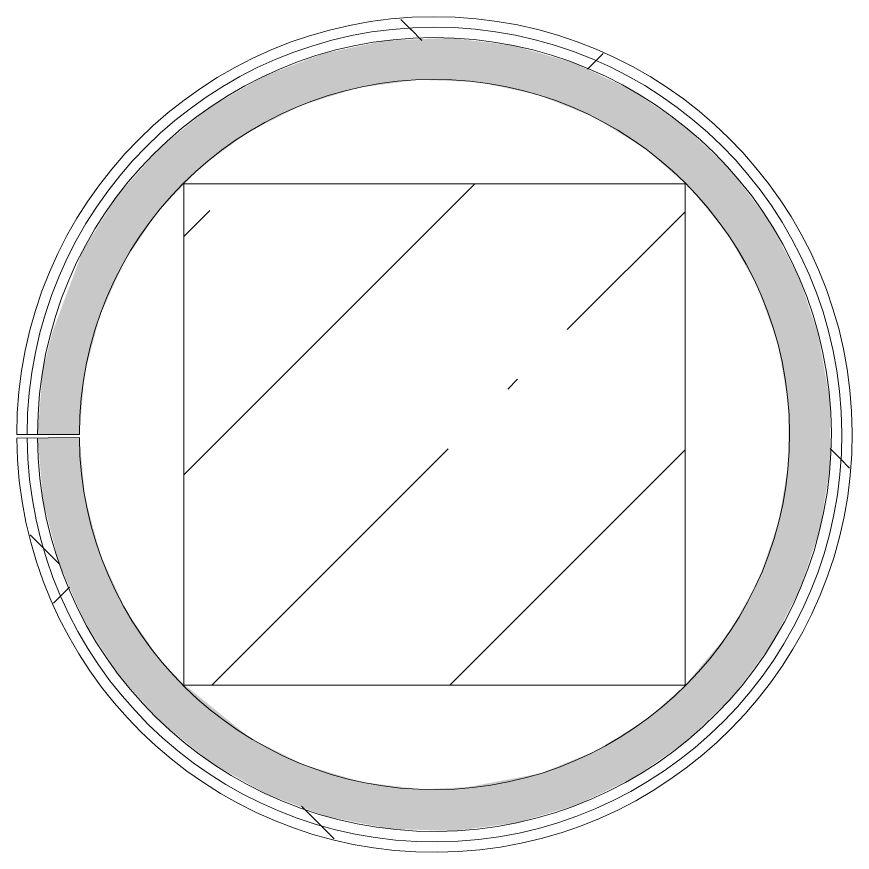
# Model space of a CAD drawing. Header units: millimetres. Extents: x 39815 to 261742, y -8553 to 29000.
# Drawn here: x 167542 to 168542, y 7100 to 8100 of the extents above; entities that cross this region are included whole.
import ezdxf

# ---------------------------------------------------------------- set-up
doc = ezdxf.new("R2010")
doc.units = ezdxf.units.MM
for name, color, linetype, lineweight in [('A-WALL-2', 7, 'Continuous', 9), ('I-WALL-3', 7, 'Continuous', 5), ('S-COLS', 7, 'Continuous', 5)]:
    doc.layers.add(name, color=color, linetype=linetype, lineweight=lineweight)
doc.layers.add('I-WALL-1', color=7, linetype='Continuous', lineweight=5, true_color=0xe7e7e7)
pattern_1 = [(45, (134731.94, 0), (-530.33, 530.33), []), (135, (134731.94, 0), (-530.33, -530.33), [])]

# ---------------------------------------------------------------- blocks, each defined once
blk = doc.blocks.new('BSC_Колонна _Прямоугольная - 600х600-V130-Общий план 2 этажа с размещением фрагментов 2_8-2_11')
at = {"layer": 'S-COLS'}
h = blk.add_hatch(dxfattribs=at)
h.set_pattern_fill('FP_85', color=256, style=0, pattern_type=2)
h.set_pattern_definition([(45, (-33310, -7600), (-285.123, 285.123), []), (45, (-33024.88, -7600), (-285.123, 285.123), [504.031, -100.806, 16.764, -84.042])])
h.paths.add_polyline_path([(-300, -300), (300, -300), (300, 300), (-300, 300), (-300, 120.6)])
for p, q in [((300, 300), (-300, 300)), ((-300, 300), (-300, -300)), ((300, -300), (300, 300)), ((-300, -300), (300, -300))]:
    blk.add_line(p, q, dxfattribs=at)

msp = doc.modelspace()

# ---------------------------------------------------------------- hatches: boundary and pattern name
at = {"layer": 'I-WALL-1'}
msp.add_hatch(color=256, dxfattribs=at).paths.add_polyline_path([(168064.1, 7125.5), (168139.8, 7135.2), (168213, 7156.9), (168281.8, 7190), (168344.4, 7233.7), (168399.1, 7286.9), (168444.7, 7348.2), (168479.8, 7415.9), (168503.7, 7488.5), (168515.6, 7563.9), (168515.2, 7640.2), (168500.9, 7720.6), (168478.2, 7787.8), (168442.5, 7855.3), (168396.4, 7916.2), (168341.2, 7968.9), (168278.3, 8012), (168209.2, 8044.6), (168135.8, 8065.6), (168060, 8074.7), (167983.8, 8071.4), (167909, 8056), (167837.7, 8028.8), (167771.6, 7990.6), (167712.5, 7942.2), (167662, 7885), (167621.2, 7820.5), (167584, 7720.6), (167573.1, 7676.1), (167566.9, 7600), (167616.9, 7600), (167623, 7671.7), (167641.2, 7741.4), (167670.8, 7807), (167711, 7866.7), (167760.8, 7918.7), (167818.6, 7961.6), (167882.8, 7994.1), (167951.6, 8015.3), (168023, 8024.6), (168094.9, 8021.7), (168165.4, 8006.7), (168232.2, 7980), (168293.6, 7942.5), (168347.8, 7895.1), (168393.2, 7839.2), (168428.6, 7776.5), (168452.8, 7708.7), (168465.3, 7637.8), (168465.6, 7565.8), (168453.7, 7494.8), (168430.1, 7426.8), (168395.3, 7363.8), (168341.8, 7300), (168296.6, 7259.7), (168235.5, 7221.6), (168168.8, 7194.4), (168081.6, 7178), (168026.7, 7175.3), (167955.2, 7183.9), (167886.2, 7204.6), (167821.7, 7236.5), (167741.9, 7301.1), (167713.3, 7330.5), (167672.6, 7389.8), (167642.4, 7455.2), (167623.7, 7524.7), (167617, 7596.4), (167567, 7595.9), (167573.7, 7519.9), (167592.6, 7445.9), (167623.1, 7375.9), (167664.4, 7311.7), (167715.5, 7255), (167775, 7207.1), (167841.3, 7169.4), (167912.9, 7142.9), (167987.8, 7128.1)])
at = {"layer": 'I-WALL-3'}
h = msp.add_hatch(dxfattribs=at)
h.set_pattern_fill('FP_176', color=256, style=0, pattern_type=2)
h.set_pattern_definition(pattern_1)
h.paths.add_polyline_path([(168045.2, 7100), (168123.2, 7106.7), (168199.3, 7125.4), (168271.5, 7155.8), (168338.1, 7197.1), (168397.4, 7248.3), (168448, 7308.2), (168488.6, 7375.2), (168518.2, 7447.7), (168536.1, 7524), (168541.9, 7602.1), (168535.5, 7680.2), (168516.9, 7756.3), (168486.6, 7828.6), (168445.4, 7895.3), (168394.4, 7954.7), (168334.6, 8005.4), (168267.7, 8046.1), (168195.2, 8075.9), (168119, 8094), (168040.9, 8100), (167962.8, 8093.7), (167886.6, 8075.3), (167814.3, 8045.2), (167747.5, 8004.1), (167688, 7953.2), (167637.2, 7893.5), (167596.3, 7826.7), (167558.3, 7720.6), (167548.1, 7678.1), (167541.9, 7600), (167554.4, 7600), (167560.7, 7678.1), (167579.5, 7754.2), (167610.1, 7826.3), (167652, 7892.5), (167703.9, 7951.2), (167764.5, 8000.8), (167832.3, 8040.1), (167905.5, 8068), (167982.2, 8083.8), (168081.6, 8084.6), (168138.3, 8077.9), (168213.6, 8056.3), (168284.5, 8022.9), (168349.1, 7978.6), (168405.8, 7924.5), (168453.1, 7862), (168489.7, 7792.8), (168514.8, 7718.5), (168527.7, 7641.3), (168528, 7562.9), (168515.8, 7485.5), (168491.4, 7411.1), (168455.3, 7341.5), (168408.5, 7278.7), (168352.3, 7224.1), (168288.1, 7179.2), (168217.5, 7145.2), (168142.4, 7123), (168064.7, 7113), (167986.4, 7115.7), (167909.5, 7130.8), (167836.1, 7158.1), (167767.9, 7196.8), (167706.9, 7245.9), (167654.5, 7304.1), (167612.1, 7370), (167580.8, 7441.9), (167561.4, 7517.8), (167554.5, 7595.8), (167542, 7595.7), (167548.8, 7517.7), (167567.7, 7441.6), (167598.3, 7369.5), (167639.7, 7303), (167691.1, 7243.8), (167772.7, 7180.3), (167818.1, 7152.9), (167890.7, 7123.4), (167967, 7105.6)])
h = msp.add_hatch(dxfattribs=at)
h.set_pattern_fill('FP_176', color=256, style=0, pattern_type=2)
h.set_pattern_definition(pattern_1)
h.paths.add_polyline_path([(168064.7, 7113), (168142.4, 7123), (168217.5, 7145.2), (168289.7, 7180.3), (168352.3, 7224.1), (168408.5, 7278.7), (168455.3, 7341.5), (168491.4, 7411.1), (168515.8, 7485.5), (168528, 7562.9), (168527.7, 7641.3), (168514.1, 7720.6), (168489.7, 7792.8), (168453.1, 7862), (168405.8, 7924.5), (168349.1, 7978.6), (168284.5, 8022.9), (168213.6, 8056.3), (168138.3, 8077.9), (168060.5, 8087.1), (167982.2, 8083.8), (167905.5, 8068), (167832.3, 8040.1), (167764.5, 8000.8), (167703.9, 7951.2), (167652, 7892.5), (167610.1, 7826.3), (167571.2, 7720.6), (167560.7, 7678.1), (167554.4, 7600), (167566.9, 7600), (167573.1, 7676.1), (167591.3, 7750.2), (167621.2, 7820.5), (167662, 7885), (167712.5, 7942.2), (167771.6, 7990.6), (167837.7, 8028.8), (167909, 8056), (167983.8, 8071.4), (168081.6, 8072.1), (168135.8, 8065.6), (168209.2, 8044.6), (168278.3, 8012), (168341.2, 7968.9), (168396.4, 7916.2), (168442.5, 7855.3), (168478.2, 7787.8), (168502.7, 7715.5), (168515.2, 7640.2), (168515.6, 7563.9), (168503.7, 7488.5), (168479.8, 7415.9), (168444.7, 7348.2), (168399.1, 7286.9), (168344.4, 7233.7), (168261.6, 7180.3), (168213, 7156.9), (168139.8, 7135.2), (168064.1, 7125.5), (167987.8, 7128.1), (167912.9, 7142.9), (167822.2, 7180.3), (167775, 7207.1), (167715.5, 7255), (167664.4, 7311.7), (167623.1, 7375.9), (167592.6, 7445.9), (167573.7, 7519.9), (167567, 7595.9), (167554.5, 7595.8), (167561.4, 7517.8), (167580.8, 7441.9), (167612.1, 7370), (167654.5, 7304.1), (167706.9, 7245.9), (167797, 7180.3), (167836.1, 7158.1), (167909.5, 7130.8), (167986.4, 7115.7)])

# ---------------------------------------------------------------- linework, layer by layer
at = {"layer": 'A-WALL-2'}
for radius in [487.5, 475]:
    msp.add_arc((168041.9, 7600), radius, 180.4914, 180, dxfattribs=at)
at = {"layer": 'I-WALL-3'}
for p, q in [((167541.9, 7600), (167616.9, 7600)), ((167617, 7596.4), (167542, 7595.7))]:
    msp.add_line(p, q, dxfattribs=at)
for radius in [500, 425]:
    msp.add_arc((168041.9, 7600), radius, 180.4914, 180, dxfattribs=at)

# ---------------------------------------------------------------- block references
at = {"layer": 'S-COLS'}
msp.add_blockref('BSC_Колонна _Прямоугольная - 600х600-V130-Общий план 2 этажа с размещением фрагментов 2_8-2_11', (168041.9, 7600), dxfattribs=at)

doc.saveas('drawing.dxf')
